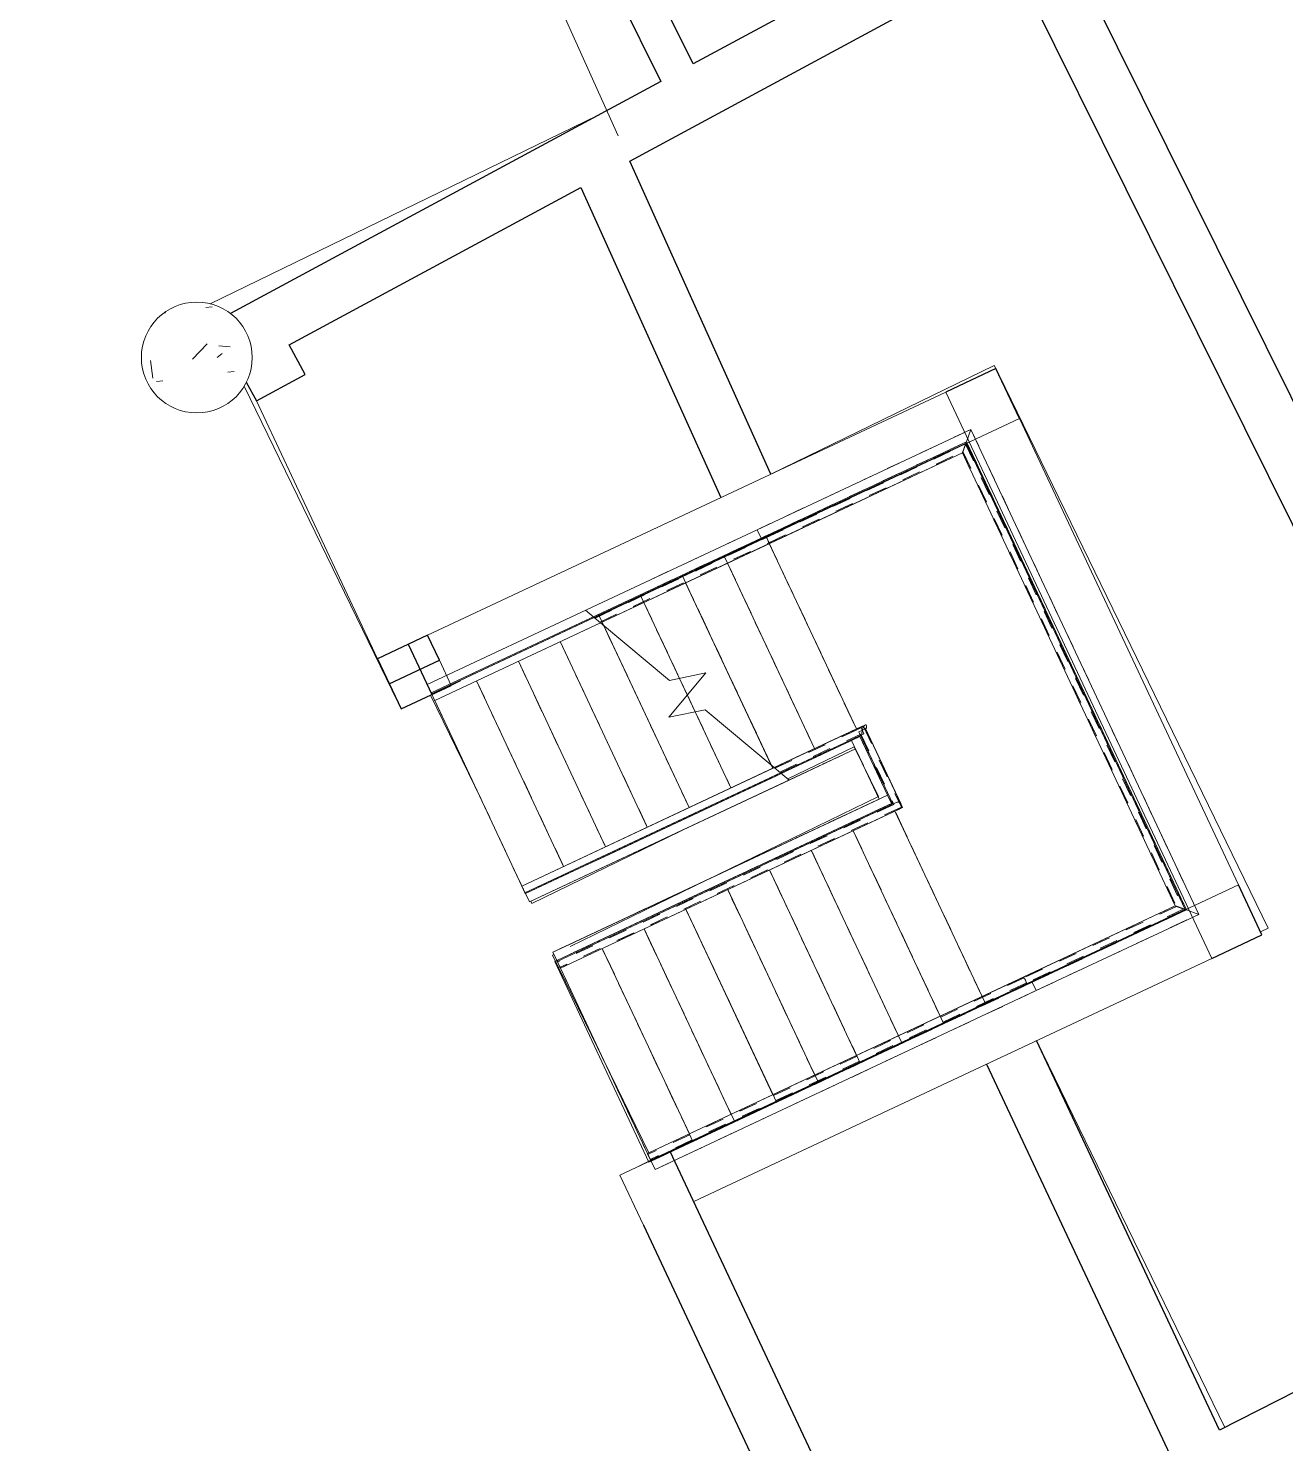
# Model space of a CAD drawing. Header units: metres. Extents: x -217 to -108, y -304 to -188.
# Drawn here: x -155.93 to -149.13, y -237.46 to -229.8 of the extents above; entities that cross this region are included whole.
import ezdxf

# ---------------------------------------------------------------- set-up
doc = ezdxf.new("R2010")
doc.units = ezdxf.units.M
doc.linetypes.add('Basculante', pattern=[0.003969, 0.002381, -0.001587])
for name, color, linetype, lineweight in [('A-ANNO-DIMS', 211, 'Continuous', 9), ('A-ANNO-DIMS-100', 211, 'Continuous', 9), ('A-FLOR', 192, 'Continuous', 9), ('A-FLOR-HRAL', 11, 'Continuous', 9), ('A-FLOR-HRAL-MBND', 5, 'Basculante', 9), ('A-WALL', 113, 'Continuous', 9), ('S-COLS', 52, 'Continuous', 9), ('S-STRS', 31, 'Continuous', 9), ('S-STRS-MBND', 31, 'Basculante', 9)]:
    doc.layers.add(name, color=color, linetype=linetype, lineweight=lineweight)
doc.styles.add('Arial_1', font='arial.ttf', dxfattribs={"height": 0.245883})
doc.dimstyles.new('Diagonal_-_2_5_mm_Arial', dxfattribs={"dimscale": 0.3048, "dimtxt": 0.25, "dimasz": 0.984252, "dimexe": 0.787402, "dimexo": 0.492126, "dimgap": 0.574147, "dimtad": 1, "dimrnd": 0.01, "dimzin": 0, "dimdsep": 46, "dimtxsty": 'Arial_1', "dimblk1": 'OBLIQUE', "dimblk2": 'OBLIQUE', "dimsah": 1, "dimcen": 0.09, "dimdle": 0.787402, "dimazin": 0, "dimtfac": 1, "dimtdec": 4, "dimtix": 1, "dimtmove": 0, "dimatfit": 3, "dimfxl": 1, "dimtvp": 1, "dimtfill": 1, "dimtolj": 1, "dimtzin": 0, "dimarcsym": 2})

# ---------------------------------------------------------------- blocks, each defined once
blk = doc.blocks.new('Escalera ensamblada - ___-652437-Nivel 3')
at = {"layer": 'S-STRS'}
for p, q in [((-151.4252, -233.633), (-151.4705, -233.6543)), ((-151.4705, -233.6543), (-151.3217, -233.9711)), ((-151.2765, -233.9499), (-151.4252, -233.633))]:
    blk.add_line(p, q, dxfattribs=at)
blk = doc.blocks.new('Escalera ensamblada - ___-652436-Nivel 3')
at = {"layer": 'S-STRS'}
for p, q in [((-150.825, -231.9703), (-151.9821, -232.5136)), ((-150.849, -232.0368), (-150.825, -231.9703)), ((-151.9608, -232.5588), (-150.849, -232.0368)), ((-151.9821, -232.5136), (-151.9608, -232.5588))]:
    blk.add_line(p, q, dxfattribs=at)
blk = doc.blocks.new('Escalera ensamblada - ___-652435-Nivel 3')
at = {"layer": 'S-STRS'}
for p, q in [((-150.825, -231.9703), (-150.849, -232.0368)), ((-149.5925, -234.5953), (-150.825, -231.9703)), ((-150.849, -232.0368), (-149.659, -234.5713)), ((-149.659, -234.5713), (-149.5925, -234.5953))]:
    blk.add_line(p, q, dxfattribs=at)
blk = doc.blocks.new('Escalera ensamblada - ___-652434-Nivel 3')
at = {"layer": 'S-STRS'}
for p, q in [((-149.659, -234.5713), (-150.4933, -234.9631)), ((-149.5925, -234.5953), (-149.659, -234.5713)), ((-150.4721, -235.0083), (-149.5925, -234.5953)), ((-150.4933, -234.9631), (-150.4721, -235.0083))]:
    blk.add_line(p, q, dxfattribs=at)
blk = doc.blocks.new('Escalera ensamblada - ___-652433-Nivel 3')
at = {"layer": 'S-STRS'}
for p, q in [((-151.2765, -233.9499), (-153.0868, -234.7999)), ((-151.2552, -233.9951), (-151.2765, -233.9499)), ((-153.0656, -234.8451), (-151.2552, -233.9951)), ((-153.0656, -234.8451), (-153.0868, -234.7999))]:
    blk.add_line(p, q, dxfattribs=at)
blk = doc.blocks.new('Escalera ensamblada - ___-652432-Nivel 3')
at = {"layer": 'S-STRS'}
for p, q in [((-150.4933, -234.9631), (-152.5556, -235.9314)), ((-150.4721, -235.0083), (-150.4933, -234.9631)), ((-152.5343, -235.9766), (-150.4721, -235.0083)), ((-152.5343, -235.9766), (-152.5556, -235.9314))]:
    blk.add_line(p, q, dxfattribs=at)
blk = doc.blocks.new('Escalera ensamblada - Descansillo_interno_-652431-Nivel 3')
at = {"layer": 'S-STRS'}
for p, q in [((-151.9352, -232.5468), (-151.933, -232.5517)), ((-151.916, -232.5879), (-151.4445, -233.592)), ((-151.4275, -233.6281), (-151.4252, -233.633))]:
    blk.add_line(p, q, dxfattribs=at)
blk = doc.blocks.new('Escalera ensamblada - ___-652430-Nivel 3')
blk.add_blockref('Escalera ensamblada - Descansillo_interno_-652431-Nivel 3', (0, 0))
blk = doc.blocks.new('Escalera ensamblada - Tramo_interno_-652429-Nivel 3')
at = {"layer": 'S-STRS'}
for p, q in [((-151.2529, -234), (-151.2552, -233.9951)), ((-150.7645, -235.0402), (-151.2359, -234.0362)), ((-151.4792, -234.1063), (-151.4815, -234.1014)), ((-150.9908, -235.1465), (-151.4622, -234.1425)), ((-151.7055, -234.2125), (-151.7078, -234.2076)), ((-151.2171, -235.2527), (-151.6885, -234.2487)), ((-151.9318, -234.3188), (-151.9341, -234.3139)), ((-151.4434, -235.359), (-151.9148, -234.355)), ((-152.1581, -234.425), (-152.1604, -234.4201)), ((-151.6697, -235.4653), (-152.1411, -234.4612)), ((-152.3843, -234.5315), (-152.3867, -234.5264)), ((-151.8959, -235.5717), (-152.3675, -234.5673)), ((-152.6106, -234.6377), (-152.613, -234.6326)), ((-152.1222, -235.6779), (-152.5938, -234.6736)), ((-152.837, -234.7439), (-152.8393, -234.7389)), ((-152.3485, -235.7841), (-152.82, -234.7799)), ((-153.0769, -234.8505), (-153.0656, -234.8451)), ((-152.5669, -235.9367), (-153.0769, -234.8505)), ((-153.0656, -234.8451), (-153.0633, -234.85)), ((-153.0463, -234.8862), (-152.5749, -235.8903)), ((-150.7452, -235.0813), (-150.7475, -235.0764)), ((-150.9715, -235.1876), (-150.9738, -235.1827)), ((-151.1978, -235.2938), (-151.2001, -235.289)), ((-151.4241, -235.4001), (-151.4264, -235.3952)), ((-151.6504, -235.5063), (-151.6527, -235.5015)), ((-151.8767, -235.6126), (-151.8791, -235.6075)), ((-152.103, -235.7189), (-152.1053, -235.7138)), ((-152.3293, -235.8251), (-152.3316, -235.8202)), ((-152.5556, -235.9314), (-152.5669, -235.9367)), ((-152.5579, -235.9265), (-152.5556, -235.9314))]:
    blk.add_line(p, q, dxfattribs=at)
blk = doc.blocks.new('Escalera ensamblada - ___-652428-Nivel 3')
blk.add_blockref('Escalera ensamblada - Tramo_interno_-652429-Nivel 3', (0, 0))
blk = doc.blocks.new('Escalera ensamblada - ___-652335-Nivel 3')
at = {"layer": 'S-STRS'}
for p, q in [((-151.4705, -233.6543), (-153.2356, -234.4831)), ((-153.2143, -234.5283), (-151.4492, -233.6995)), ((-153.2143, -234.5283), (-153.2356, -234.4831))]:
    blk.add_line(p, q, dxfattribs=at)
blk = doc.blocks.new('Escalera ensamblada - ___-652334-Nivel 3')
at = {"layer": 'S-STRS'}
for p, q in [((-151.9821, -232.5136), (-153.7669, -233.3516)), ((-151.9608, -232.5588), (-151.9821, -232.5136)), ((-153.7456, -233.3969), (-151.9608, -232.5588)), ((-153.7456, -233.3969), (-153.7669, -233.3516))]:
    blk.add_line(p, q, dxfattribs=at)
blk = doc.blocks.new('Escalera ensamblada - Tramo_interno_-652333-Nivel 3')
at = {"layer": 'S-STRS'}
for p, q in [((-152.1615, -232.6531), (-152.1592, -232.658)), ((-152.1423, -232.6941), (-151.6708, -233.6983)), ((-152.3878, -232.7593), (-152.3855, -232.7644)), ((-152.3686, -232.8003), (-151.897, -233.8046)), ((-152.6141, -232.8656), (-152.6117, -232.8707)), ((-152.8404, -232.9718), (-152.8381, -232.9767)), ((-152.595, -232.9064), (-152.1234, -233.9107)), ((-152.8211, -233.0129), (-152.3497, -234.017)), ((-153.0667, -233.0781), (-153.0644, -233.083)), ((-153.0474, -233.1192), (-152.576, -234.1232)), ((-153.293, -233.1843), (-153.2907, -233.1892)), ((-153.2737, -233.2254), (-152.8023, -234.2295)), ((-153.5193, -233.2906), (-153.517, -233.2955)), ((-153.5, -233.3317), (-153.0286, -234.3357)), ((-153.7456, -233.3969), (-153.7433, -233.4017)), ((-153.7263, -233.4379), (-153.2549, -234.442)), ((-151.6539, -233.7343), (-151.6515, -233.7393)), ((-151.8802, -233.8405), (-151.8778, -233.8455)), ((-152.1064, -233.9469), (-152.1041, -233.9518)), ((-152.3327, -234.0532), (-152.3304, -234.0581)), ((-152.559, -234.1594), (-152.5567, -234.1643)), ((-152.7853, -234.2657), (-152.783, -234.2706)), ((-153.0116, -234.3719), (-153.0093, -234.3768)), ((-153.2379, -234.4782), (-153.2356, -234.4831))]:
    blk.add_line(p, q, dxfattribs=at)
blk = doc.blocks.new('Escalera ensamblada - ___-652332-Nivel 3')
blk.add_blockref('Escalera ensamblada - Tramo_interno_-652333-Nivel 3', (0, 0))
blk = doc.blocks.new('Barandilla - Barandilla-652454-Nivel 3')
at = {"layer": 'A-FLOR-HRAL'}
blk.add_line((-151.2033, -234.0153), (-151.2015, -234.0145), dxfattribs=at)
at = {"layer": 'A-FLOR-HRAL', "flags": 128}
blk.add_lwpolyline([(-151.2023, -234.0127), (-151.2017, -234.014), (-151.2015, -234.0145)], dxfattribs=at)
blk = doc.blocks.new('Tipo de barandal superior - Barandal superior_interno_-652492-Nivel 3')
at = {"layer": 'A-FLOR-HRAL'}
for p, q in [((-151.3963, -233.5693), (-153.2549, -234.442)), ((-151.2033, -233.9988), (-151.3969, -233.5865)), ((-153.2379, -234.4782), (-151.4088, -233.6194)), ((-151.4202, -233.624), (-151.4201, -233.6228)), ((-151.4193, -233.633), (-151.248, -233.9977)), ((-151.2299, -233.9892), (-153.0633, -234.85)), ((-153.0463, -234.8862), (-151.2129, -234.0254))]:
    blk.add_line(p, q, dxfattribs=at)
at = {"layer": 'A-FLOR-HRAL', "flags": 128}
for points in [[(-151.3963, -233.5693), (-151.3992, -233.5714), (-151.4024, -233.5751), (-151.4055, -233.5801), (-151.4085, -233.5861), (-151.4111, -233.5926), (-151.413, -233.5992), (-151.4143, -233.6056), (-151.4148, -233.6111), (-151.4144, -233.6155), (-151.4132, -233.6185)], [(-151.3936, -233.5947), (-151.392, -233.5894), (-151.3908, -233.5831), (-151.3903, -233.5775), (-151.3907, -233.5731), (-151.3919, -233.5702), (-151.3938, -233.5689), (-151.3963, -233.5693)], [(-151.4193, -233.633), (-151.4202, -233.6295), (-151.4202, -233.6246)], [(-151.2033, -233.9988), (-151.2061, -233.9944), (-151.21, -233.9909), (-151.2146, -233.9885), (-151.2197, -233.9874), (-151.225, -233.9876), (-151.2299, -233.9892)], [(-151.2299, -233.9892), (-151.225, -233.9876), (-151.2197, -233.9874), (-151.2146, -233.9885), (-151.21, -233.9909), (-151.2061, -233.9944), (-151.2033, -233.9988), (-151.2017, -234.0038), (-151.2015, -234.009), (-151.2026, -234.0141), (-151.205, -234.0187), (-151.2085, -234.0226), (-151.2129, -234.0254)], [(-151.2129, -234.0254), (-151.2085, -234.0226), (-151.205, -234.0187), (-151.2026, -234.0141), (-151.2015, -234.009), (-151.2017, -234.0038), (-151.2033, -233.9988)], [(-153.2379, -234.4782), (-153.2382, -234.4776), (-153.239, -234.4758), (-153.2404, -234.4729), (-153.2421, -234.4691), (-153.2442, -234.4648), (-153.2464, -234.4601), (-153.2486, -234.4554), (-153.2506, -234.451), (-153.2524, -234.4473), (-153.2538, -234.4444), (-153.2546, -234.4426), (-153.2549, -234.442)], [(-153.0463, -234.8862), (-153.0466, -234.8856), (-153.0474, -234.8838), (-153.0488, -234.8809), (-153.0505, -234.8772), (-153.0526, -234.8728), (-153.0548, -234.8681), (-153.057, -234.8635), (-153.059, -234.8591), (-153.0608, -234.8553), (-153.0622, -234.8525), (-153.063, -234.8507), (-153.0633, -234.85)]]:
    blk.add_lwpolyline(points, dxfattribs=at)
blk = doc.blocks.new('Tipo de barandal superior - Barandal superior_interno_-652511-Nivel 3')
at = {"layer": 'A-FLOR-HRAL'}
for p, q in [((-150.8516, -232.044), (-151.9272, -232.549)), ((-149.6662, -234.5687), (-150.8516, -232.044)), ((-151.9102, -232.5852), (-150.8708, -232.0972)), ((-150.8708, -232.0972), (-149.7194, -234.5495)), ((-151.9272, -232.549), (-153.7433, -233.4017)), ((-153.7263, -233.4379), (-151.9102, -232.5852)), ((-149.7194, -234.5495), (-150.544, -234.9367)), ((-150.527, -234.9729), (-149.6662, -234.5687)), ((-150.544, -234.9367), (-152.5749, -235.8903)), ((-152.5579, -235.9265), (-150.527, -234.9729))]:
    blk.add_line(p, q, dxfattribs=at)
at = {"layer": 'A-FLOR-HRAL', "flags": 128}
for points in [[(-153.7263, -233.4379), (-153.7266, -233.4373), (-153.7275, -233.4355), (-153.7288, -233.4326), (-153.7306, -233.4289), (-153.7326, -233.4245), (-153.7348, -233.4198), (-153.737, -233.4152), (-153.7391, -233.4108), (-153.7408, -233.407), (-153.7422, -233.4042), (-153.743, -233.4024), (-153.7433, -233.4017)], [(-152.5579, -235.9265), (-152.5582, -235.9259), (-152.559, -235.9241), (-152.5604, -235.9212), (-152.5621, -235.9174), (-152.5642, -235.9131), (-152.5664, -235.9084), (-152.5686, -235.9037), (-152.5706, -235.8993), (-152.5724, -235.8956), (-152.5737, -235.8927), (-152.5746, -235.8909), (-152.5749, -235.8903)]]:
    blk.add_lwpolyline(points, dxfattribs=at)
at = {"layer": 'A-FLOR-HRAL'}
for points, knots in [([(-150.8708, -232.0972), (-150.8708, -232.0972), (-150.8707, -232.0967), (-150.8701, -232.0952), (-150.8696, -232.0937), (-150.869, -232.0921), (-150.8684, -232.0906), (-150.8679, -232.089), (-150.8671, -232.0868), (-150.8662, -232.0844), (-150.8655, -232.0824), (-150.8649, -232.0808), (-150.8643, -232.0791), (-150.8637, -232.0775), (-150.8631, -232.0758), (-150.8625, -232.0741), (-150.8618, -232.0723), (-150.8612, -232.0706), (-150.8606, -232.0688), (-150.86, -232.0671), (-150.8593, -232.0654), (-150.8587, -232.0637), (-150.8581, -232.062), (-150.8575, -232.0604), (-150.857, -232.0588), (-150.8564, -232.0573), (-150.8559, -232.0558), (-150.8552, -232.0539), (-150.8546, -232.0521), (-150.854, -232.0506), (-150.8535, -232.0491), (-150.8529, -232.0475), (-150.8523, -232.0459), (-150.8518, -232.0444), (-150.8516, -232.044), (-150.8516, -232.044)], [0, 0, 0, 0, 0.083333, 0.125, 0.166667, 0.208333, 0.229167, 0.25, 0.291667, 0.333333, 0.354167, 0.375, 0.395833, 0.416667, 0.4375, 0.458333, 0.479167, 0.5, 0.520833, 0.541667, 0.5625, 0.583333, 0.604167, 0.625, 0.645833, 0.666667, 0.6875, 0.708333, 0.75, 0.770833, 0.791667, 0.833333, 0.875, 0.916667, 1, 1, 1, 1]), ([(-151.9102, -232.5852), (-151.9107, -232.5854), (-151.9119, -232.5855), (-151.9141, -232.5843), (-151.9167, -232.582), (-151.9194, -232.5786), (-151.9221, -232.5745), (-151.9253, -232.5683), (-151.9278, -232.5617), (-151.9289, -232.5561), (-151.929, -232.5526), (-151.9285, -232.5501), (-151.9277, -232.5492), (-151.9272, -232.549)], [0, 0, 0, 0, 0.083333, 0.166667, 0.25, 0.333333, 0.416667, 0.5, 0.666667, 0.75, 0.833333, 0.916667, 1, 1, 1, 1]), ([(-149.7194, -234.5495), (-149.7194, -234.5495), (-149.7189, -234.5497), (-149.7174, -234.5502), (-149.7159, -234.5508), (-149.7143, -234.5514), (-149.7128, -234.5519), (-149.7112, -234.5525), (-149.709, -234.5533), (-149.7066, -234.5541), (-149.7045, -234.5549), (-149.703, -234.5554), (-149.7013, -234.556), (-149.6997, -234.5566), (-149.698, -234.5572), (-149.6962, -234.5579), (-149.6945, -234.5585), (-149.6928, -234.5591), (-149.691, -234.5597), (-149.6893, -234.5604), (-149.6876, -234.561), (-149.6859, -234.5616), (-149.6842, -234.5622), (-149.6826, -234.5628), (-149.681, -234.5634), (-149.6795, -234.5639), (-149.678, -234.5644), (-149.6761, -234.5651), (-149.6743, -234.5658), (-149.6727, -234.5663), (-149.6713, -234.5669), (-149.6697, -234.5675), (-149.6681, -234.568), (-149.6666, -234.5686), (-149.6662, -234.5687), (-149.6662, -234.5687)], [0, 0, 0, 0, 0.083333, 0.125, 0.166667, 0.208333, 0.229167, 0.25, 0.291667, 0.333333, 0.354167, 0.375, 0.395833, 0.416667, 0.4375, 0.458333, 0.479167, 0.5, 0.520833, 0.541667, 0.5625, 0.583333, 0.604167, 0.625, 0.645833, 0.666667, 0.6875, 0.708333, 0.75, 0.770833, 0.791667, 0.833333, 0.875, 0.916667, 1, 1, 1, 1]), ([(-150.544, -234.9367), (-150.5435, -234.9365), (-150.5423, -234.9364), (-150.54, -234.9376), (-150.5374, -234.9399), (-150.5347, -234.9433), (-150.5321, -234.9474), (-150.5288, -234.9536), (-150.5264, -234.9602), (-150.5253, -234.9658), (-150.5251, -234.9693), (-150.5257, -234.9718), (-150.5265, -234.9727), (-150.527, -234.9729)], [0, 0, 0, 0, 0.083333, 0.166667, 0.25, 0.333333, 0.416667, 0.5, 0.666667, 0.75, 0.833333, 0.916667, 1, 1, 1, 1])]:
    blk.add_open_spline(points, degree=3, knots=knots, dxfattribs=at)
blk = doc.blocks.new('M_Hormigón-Redondo-Pilar - 600 mm-V60-Nivel 3')
at = {"layer": 'S-COLS'}
h = blk.add_hatch(dxfattribs=at)
h.set_pattern_fill('FP_20', color=256, style=0, pattern_type=2)
h.set_pattern_definition([(50, (155.014, 231.581), (0.7288314, -0.0632911), [0.076, -0.838]), (355, (155.014, 231.581), (-0.1409327, 0.764191), [0.061, -0.671]), (100.451, (155.074, 231.576), (0.5877327, 0.700228), [0.065, -0.712]), (46.184, (155.014, 231.784), (1.0841735, -0.1685523), [0.114, -1.257]), (96.636, (155.104, 231.77), (0.9500268, 0.989415), [0.097, -1.069]), (351.184, (155.014, 231.784), (0.9499683, 0.9901036), [0.091, -1.006]), (21, (155.115, 231.734), (0.6067662, -0.4087001), [0.076, -0.838]), (326, (155.115, 231.734), (0.2472247, 0.736702), [0.061, -0.671]), (71.451, (155.166, 231.699), (0.8535199, 0.3274948), [0.065, -0.712]), (37.5, (155.014, 231.581), (0.0124776, 0.3385577), [0.034, -0.629, 0.034, -0.647, -0.673]), (37.5, (155.014, 231.581), (0.0124776, 0.3385577), [-1.343, 0.034, -0.64]), (7.5, (155.014, 231.581), (0.26703754, 0.40027984), [0.034, -0.355, 0.034, -0.614, -0.257]), (7.5, (155.014, 231.581), (0.26703754, 0.40027984), [-1.035, 0.034, -0.223]), (327.5, (154.787, 231.581), (0.54253947, -0.02312834), [0.034, -0.22, 0.034, -0.759, -1.052]), (327.5, (154.787, 231.581), (0.54253947, -0.02312834), [-1.046, 0.034, -1.018]), (317.5, (154.685, 231.581), (0.5922234, 0.1015895), [0.034, -0.297, 0.034, -0.493, -0.747]), (317.5, (154.685, 231.581), (0.5922234, 0.1015895), [-0.856, 0.034, -0.713])])
h.paths.add_polyline_path([(0, -0.3), (0.0585, -0.2942), (0.1148, -0.2772), (0.1667, -0.2494), (0.2121, -0.2121), (0.2494, -0.1667), (0.2772, -0.1148), (0.2942, -0.0585), (0.3, 0), (0.2942, 0.0585), (0.2772, 0.1148), (0.2488, 0.1675), (0.2121, 0.2121), (0.1667, 0.2494), (0.1148, 0.2772), (0.0585, 0.2942), (0, 0.3), (-0.0585, 0.2942), (-0.1152, 0.277), (-0.1667, 0.2494), (-0.2121, 0.2121), (-0.2494, 0.1667), (-0.2772, 0.1148), (-0.2942, 0.0585), (-0.3, 0), (-0.2942, -0.0585), (-0.2772, -0.1148), (-0.2494, -0.1667), (-0.2121, -0.2121), (-0.1667, -0.2494), (-0.1148, -0.2772), (-0.0585, -0.2942)], flags=0)
for start, end in [(360, 180), (180, 360)]:
    blk.add_arc((0, 0), 0.3, start, end, dxfattribs=at)
blk = doc.blocks.new('Tipo de barandal superior - Barandal superior_interno_-658605-Nivel 3')
at = {"layer": 'A-FLOR-HRAL'}
for p, q in [((-151.8893, -233.8008), (-151.4215, -233.5811)), ((-151.4215, -233.5811), (-151.4045, -233.6174)), ((-151.8554, -233.8291), (-151.4045, -233.6174)), ((-151.4226, -233.6259), (-151.248, -233.9977)), ((-151.3949, -233.5907), (-151.413, -233.5992)), ((-151.3949, -233.5907), (-151.1948, -234.0169)), ((-151.248, -233.9977), (-153.0633, -234.85)), ((-151.1948, -234.0169), (-153.0463, -234.8862)), ((-153.0463, -234.8862), (-153.0633, -234.85))]:
    blk.add_line(p, q, dxfattribs=at)
blk = doc.blocks.new('Tipo de barandal superior - Barandal superior_interno_-658619-Nivel 3')
at = {"layer": 'A-FLOR-HRAL'}
for p, q in [((-150.8501, -232.0471), (-149.6662, -234.5687)), ((-151.916, -232.5879), (-150.8708, -232.0972)), ((-150.8708, -232.0972), (-149.7194, -234.5495)), ((-152.8289, -233.0166), (-151.916, -232.5879)), ((-149.7194, -234.5495), (-150.5382, -234.934)), ((-149.6662, -234.5687), (-150.5212, -234.9702)), ((-150.5382, -234.934), (-152.5749, -235.8903)), ((-150.5212, -234.9702), (-152.5579, -235.9265)), ((-152.5579, -235.9265), (-152.5749, -235.8903))]:
    blk.add_line(p, q, dxfattribs=at)
blk = doc.blocks.new('Barandilla - Barandilla-658691-Nivel 3')
at = {"layer": 'A-FLOR-HRAL-MBND'}
for p, q in [((-151.4424, -233.5965), (-151.4058, -233.5793)), ((-151.4424, -233.5965), (-151.4058, -233.5793)), ((-151.4424, -233.5965), (-151.4058, -233.5793)), ((-151.4424, -233.5965), (-151.4058, -233.5793)), ((-151.4058, -233.5793), (-151.2015, -234.0145)), ((-151.4058, -233.5793), (-151.2015, -234.0145)), ((-151.4058, -233.5793), (-151.2015, -234.0145)), ((-151.4058, -233.5793), (-151.2015, -234.0145)), ((-151.8851, -233.8043), (-151.4424, -233.5965)), ((-151.8851, -233.8043), (-151.4424, -233.5965)), ((-151.8851, -233.8043), (-151.4424, -233.5965)), ((-151.8851, -233.8043), (-151.4424, -233.5965)), ((-151.8597, -233.8255), (-151.4202, -233.6192)), ((-151.8597, -233.8255), (-151.4202, -233.6192)), ((-151.8597, -233.8255), (-151.4202, -233.6192)), ((-151.8597, -233.8255), (-151.4202, -233.6192)), ((-151.4202, -233.6192), (-151.2414, -234.0001)), ((-151.4202, -233.6192), (-151.2414, -234.0001)), ((-151.4202, -233.6192), (-151.2414, -234.0001)), ((-151.4202, -233.6192), (-151.2414, -234.0001)), ((-151.2414, -234.0001), (-153.0612, -234.8546)), ((-151.2414, -234.0001), (-153.0612, -234.8546)), ((-151.2414, -234.0001), (-153.0612, -234.8546)), ((-151.2414, -234.0001), (-153.0612, -234.8546)), ((-151.2015, -234.0145), (-153.0484, -234.8817)), ((-151.2015, -234.0145), (-153.0484, -234.8817)), ((-151.2015, -234.0145), (-153.0484, -234.8817)), ((-151.2015, -234.0145), (-153.0484, -234.8817)), ((-153.0484, -234.8817), (-153.0612, -234.8546)), ((-153.0484, -234.8817), (-153.0612, -234.8546)), ((-153.0484, -234.8817), (-153.0612, -234.8546)), ((-153.0484, -234.8817), (-153.0612, -234.8546))]:
    blk.add_line(p, q, dxfattribs=at)
blk = doc.blocks.new('Barandilla - Barandilla-658695-Nivel 3')
at = {"layer": 'A-FLOR-HRAL-MBND'}
for p, q in [((-151.9308, -232.5562), (-150.854, -232.0506)), ((-151.9308, -232.5562), (-150.854, -232.0506)), ((-151.9308, -232.5562), (-150.854, -232.0506)), ((-151.9308, -232.5562), (-150.854, -232.0506)), ((-150.854, -232.0506), (-149.6728, -234.5663)), ((-150.854, -232.0506), (-149.6728, -234.5663)), ((-150.854, -232.0506), (-149.6728, -234.5663)), ((-150.854, -232.0506), (-149.6728, -234.5663)), ((-151.9181, -232.5834), (-150.8684, -232.0905)), ((-151.9181, -232.5834), (-150.8684, -232.0905)), ((-151.9181, -232.5834), (-150.8684, -232.0905)), ((-151.9181, -232.5834), (-150.8684, -232.0905)), ((-150.8684, -232.0905), (-149.7127, -234.5519)), ((-150.8684, -232.0905), (-149.7127, -234.5519)), ((-150.8684, -232.0905), (-149.7127, -234.5519)), ((-150.8684, -232.0905), (-149.7127, -234.5519)), ((-152.8586, -232.9918), (-151.9308, -232.5562)), ((-152.8586, -232.9918), (-151.9308, -232.5562)), ((-152.8586, -232.9918), (-151.9308, -232.5562)), ((-152.8586, -232.9918), (-151.9308, -232.5562)), ((-152.8332, -233.0131), (-151.9181, -232.5834)), ((-152.8332, -233.0131), (-151.9181, -232.5834)), ((-152.8332, -233.0131), (-151.9181, -232.5834)), ((-152.8332, -233.0131), (-151.9181, -232.5834)), ((-149.7127, -234.5519), (-150.5361, -234.9385)), ((-149.7127, -234.5519), (-150.5361, -234.9385)), ((-149.7127, -234.5519), (-150.5361, -234.9385)), ((-149.7127, -234.5519), (-150.5361, -234.9385)), ((-149.6728, -234.5663), (-150.5233, -234.9657)), ((-149.6728, -234.5663), (-150.5233, -234.9657)), ((-149.6728, -234.5663), (-150.5233, -234.9657)), ((-149.6728, -234.5663), (-150.5233, -234.9657)), ((-150.5361, -234.9385), (-152.5727, -235.8948)), ((-150.5361, -234.9385), (-152.5727, -235.8948)), ((-150.5361, -234.9385), (-152.5727, -235.8948)), ((-150.5361, -234.9385), (-152.5727, -235.8948)), ((-150.5233, -234.9657), (-152.56, -235.922)), ((-150.5233, -234.9657), (-152.56, -235.922)), ((-150.5233, -234.9657), (-152.56, -235.922)), ((-150.5233, -234.9657), (-152.56, -235.922)), ((-152.56, -235.922), (-152.5727, -235.8948)), ((-152.56, -235.922), (-152.5727, -235.8948)), ((-152.56, -235.922), (-152.5727, -235.8948)), ((-152.56, -235.922), (-152.5727, -235.8948))]:
    blk.add_line(p, q, dxfattribs=at)
blk = doc.blocks.new('Tipo de barandal superior - Barandal superior_interno_-658707-Nivel 3')
at = {"layer": 'A-FLOR-HRAL', "linetype": 'Basculante'}
for p, q in [((-151.8893, -233.8008), (-151.4215, -233.5811)), ((-151.4215, -233.5811), (-151.4045, -233.6174)), ((-151.8554, -233.8291), (-151.4045, -233.6174)), ((-151.3949, -233.5907), (-151.4311, -233.6077)), ((-151.4311, -233.6077), (-151.248, -233.9977)), ((-151.3949, -233.5907), (-151.1948, -234.0169)), ((-151.248, -233.9977), (-153.0633, -234.85)), ((-151.1948, -234.0169), (-153.0463, -234.8862)), ((-153.0463, -234.8862), (-153.0633, -234.85))]:
    blk.add_line(p, q, dxfattribs=at)
at = {"layer": 'A-FLOR-HRAL'}
for p, q in [((-153.2549, -234.442), (-151.8893, -233.8008)), ((-151.8554, -233.8291), (-151.8893, -233.8008)), ((-153.2379, -234.4782), (-151.8554, -233.8291)), ((-153.2549, -234.442), (-153.2379, -234.4782))]:
    blk.add_line(p, q, dxfattribs=at)
blk = doc.blocks.new('Tipo de barandal superior - Barandal superior_interno_-658721-Nivel 3')
at = {"layer": 'A-FLOR-HRAL', "linetype": 'Basculante'}
for p, q in [((-151.933, -232.5517), (-150.8516, -232.044)), ((-150.8516, -232.044), (-149.6662, -234.5687)), ((-151.916, -232.5879), (-150.8708, -232.0972)), ((-150.8708, -232.0972), (-149.7194, -234.5495)), ((-152.8628, -232.9883), (-151.933, -232.5517)), ((-152.8289, -233.0166), (-151.916, -232.5879)), ((-149.7194, -234.5495), (-150.5382, -234.934)), ((-149.6662, -234.5687), (-150.5212, -234.9702)), ((-150.5382, -234.934), (-152.5749, -235.8903)), ((-150.5212, -234.9702), (-152.5579, -235.9265)), ((-152.5579, -235.9265), (-152.5749, -235.8903))]:
    blk.add_line(p, q, dxfattribs=at)
at = {"layer": 'A-FLOR-HRAL'}
for p, q in [((-153.7263, -233.4379), (-152.8289, -233.0166)), ((-153.5877, -233.3287), (-152.8628, -232.9883)), ((-152.8289, -233.0166), (-152.8628, -232.9883)), ((-153.7419, -233.4049), (-153.7263, -233.4379))]:
    blk.add_line(p, q, dxfattribs=at)
blk = doc.blocks.new('DIMBLOCK1-Nivel 3')
at = {"layer": 'A-ANNO-DIMS-100'}
for p, q in [((-154.7451, -225.5524), (-155.1953, -224.5545)), ((-152.7328, -230.3814), (-155.3338, -224.6169)), ((-154.8779, -224.6745), (-155.4538, -224.9344)), ((-155.0966, -224.7732), (-154.7451, -225.5524)), ((-155.2351, -224.8357), (-152.7328, -230.3814))]:
    blk.add_line(p, q, dxfattribs=at)
at = {"layer": 'A-ANNO-DIMS-100', "lineweight": 35}
for p, q in [((-155.0966, -224.7732), (-155.0216, -224.5748)), ((-155.2351, -224.8357), (-155.16, -224.6373)), ((-155.0966, -224.7732), (-155.1717, -224.9716)), ((-155.2351, -224.8357), (-155.3101, -225.0341))]:
    blk.add_line(p, q, dxfattribs=at)
at = {"layer": 'A-ANNO-DIMS-100', "color": 0, "insert": (-155.844, -224.5685), "char_height": 0.24588, "width": 1.250769, "attachment_point": 1, "rotation": 24.28513, "line_spacing_factor": 0.938532, "style": 'Arial_1', "bg_fill": 3, "box_fill_scale": 1.25, "bg_fill_color": 0, "bg_fill_transparency": 0}
blk.add_mtext('0.15 m', dxfattribs=at)
blk = doc.blocks.new('_Oblique')
at = {"color": 0, "linetype": 'ByBlock', "lineweight": -2}
blk.add_line((-0.5, -0.5), (0.5, 0.5), dxfattribs=at)

msp = doc.modelspace()

# ---------------------------------------------------------------- linework, layer by layer
at = {"layer": 'A-FLOR'}
for p, q in [((-154.9413, -231.291), (-152.85, -230.2735)), ((-151.9069, -232.2119), (-150.6986, -231.624)), ((-150.6986, -231.624), (-150.6904, -231.6407)), ((-153.9261, -233.4459), (-154.758, -231.7362)), ((-150.6726, -231.6774), (-149.2167, -234.6696)), ((-154.0361, -233.2116), (-154.6931, -231.8124)), ((-153.4755, -233.9721), (-153.7497, -233.4086)), ((-153.8448, -233.4532), (-153.9077, -233.4838)), ((-151.4568, -233.6883), (-151.8152, -233.8626)), ((-151.4492, -233.6995), (-151.8085, -233.8682)), ((-151.3256, -233.9579), (-151.4568, -233.6883)), ((-151.3217, -233.9711), (-151.4492, -233.6995)), ((-152.9976, -234.758), (-151.3217, -233.9711)), ((-152.9925, -234.7689), (-151.3256, -233.9579)), ((-152.3289, -234.1126), (-153.2008, -234.5368)), ((-153.2008, -234.5368), (-153.2066, -234.5247)), ((-149.2167, -234.6696), (-149.2582, -234.6898)), ((-153.0888, -234.8158), (-153.0811, -234.8121)), ((-152.5676, -235.8869), (-153.0888, -234.8158)), ((-153.0633, -234.85), (-153.0656, -234.8451)), ((-152.5749, -235.8903), (-153.0463, -234.8862)), ((-150.4693, -235.279), (-149.4507, -237.3725)), ((-152.6363, -235.9651), (-152.55, -235.9231)), ((-152.5572, -235.928), (-152.5579, -235.9265))]:
    msp.add_line(p, q, dxfattribs=at)
msp.add_arc((-148.6429, -232.2808), 14.3165, 315.88297, 92.68728, dxfattribs=at)
at = {"layer": 'A-WALL', "lineweight": 25}
for p, q in [((-153.4849, -228.1068), (-152.5035, -230.0867)), ((-152.3274, -229.9916), (-152.7766, -229.0854)), ((-150.8611, -229.2), (-152.3274, -229.9916)), ((-146.9575, -236.1022), (-150.3258, -229.3071)), ((-152.6711, -230.5181), (-150.6427, -229.423)), ((-150.5997, -229.4303), (-147.2472, -236.1934)), ((-152.5035, -230.0867), (-154.8321, -231.3438)), ((-151.9069, -232.2119), (-152.6711, -230.5181)), ((-154.5139, -231.5129), (-152.9358, -230.661)), ((-152.9358, -230.661), (-152.1785, -232.3394)), ((-154.4271, -231.6736), (-154.5139, -231.5129)), ((-154.6911, -231.8161), (-154.4271, -231.6736)), ((-150.6899, -231.6405), (-150.9615, -231.768)), ((-150.5624, -231.912), (-150.6899, -231.6405)), ((-154.7462, -231.7141), (-154.6911, -231.8161)), ((-153.7646, -233.0841), (-154.0361, -233.2116)), ((-153.7008, -233.2199), (-153.7646, -233.0841)), ((-153.8694, -233.1333), (-153.7419, -233.4049)), ((-154.0361, -233.2116), (-153.9086, -233.4832)), ((-153.9724, -233.3474), (-153.7008, -233.2199)), ((-153.9086, -233.4832), (-153.6371, -233.3557)), ((-149.2502, -234.7067), (-149.3777, -234.4351)), ((-149.5218, -234.8342), (-149.2502, -234.7067)), ((-149.4794, -237.3871), (-150.4693, -235.279)), ((-150.7408, -235.4065), (-149.7469, -237.5234)), ((-151.3069, -238.3183), (-152.4524, -235.8788)), ((-152.5964, -236.2778), (-151.4817, -238.652)), ((-147.3366, -236.2953), (-149.4794, -237.3871))]:
    msp.add_line(p, q, dxfattribs=at)
at = {"layer": 'A-WALL'}
for p, q in [((-150.9615, -231.768), (-153.7646, -233.0841)), ((-150.9615, -231.768), (-149.5218, -234.8342)), ((-152.8599, -232.9908), (-150.5624, -231.912)), ((-149.3777, -234.4351), (-150.5624, -231.912)), ((-153.7008, -233.2199), (-153.6371, -233.3557)), ((-153.6371, -233.3557), (-153.5859, -233.3316)), ((-149.3777, -234.4351), (-152.7239, -236.0063)), ((-152.3249, -236.1503), (-149.5218, -234.8342)), ((-152.7239, -236.0063), (-152.5964, -236.2778))]:
    msp.add_line(p, q, dxfattribs=at)
at = {"layer": 'S-STRS'}
for p, q in [((-149.6606, -234.5679), (-150.8453, -232.0448)), ((-151.916, -232.5879), (-151.4445, -233.5919)), ((-152.1422, -232.6942), (-151.6708, -233.6982)), ((-152.3685, -232.8004), (-151.905, -233.7877)), ((-152.5948, -232.9067), (-152.4018, -233.3178)), ((-152.8211, -233.0129), (-152.8133, -233.0296)), ((-152.8133, -233.0296), (-152.3497, -234.017)), ((-153.0474, -233.1192), (-152.576, -234.1232)), ((-153.2737, -233.2254), (-152.8023, -234.2295)), ((-153.5, -233.3317), (-153.0286, -234.3357)), ((-152.4018, -233.3178), (-152.3591, -233.4087)), ((-152.3591, -233.4087), (-152.3164, -233.4996)), ((-153.7263, -233.4379), (-153.2549, -234.442)), ((-152.3164, -233.4996), (-152.1234, -233.9107)), ((-151.6515, -233.7393), (-151.4705, -233.6543)), ((-151.4252, -233.633), (-151.4705, -233.6543)), ((-151.4275, -233.6281), (-151.4252, -233.633)), ((-151.4252, -233.633), (-151.2765, -233.9499)), ((-151.8509, -233.8329), (-151.6515, -233.7393)), ((-151.6538, -233.7344), (-151.6515, -233.7393)), ((-151.905, -233.7877), (-151.8971, -233.8044)), ((-153.2143, -234.5283), (-151.8085, -233.8682)), ((-152.1041, -233.9518), (-151.8778, -233.8455)), ((-151.8801, -233.8407), (-151.8778, -233.8455)), ((-151.8778, -233.8455), (-151.8509, -233.8329)), ((-151.2765, -233.9499), (-153.0868, -234.7999)), ((-152.3304, -234.0581), (-152.1041, -233.9518)), ((-152.1064, -233.9469), (-152.1041, -233.9518)), ((-151.2552, -233.9951), (-151.2765, -233.9499)), ((-151.2552, -233.9951), (-151.2765, -233.9499)), ((-153.0656, -234.8451), (-151.2552, -233.9951)), ((-151.2552, -233.9951), (-151.4815, -234.1014)), ((-151.2529, -234), (-151.2552, -233.9951)), ((-150.7645, -235.0402), (-151.2359, -234.0362)), ((-152.5567, -234.1643), (-152.3304, -234.0581)), ((-152.3327, -234.0532), (-152.3304, -234.0581)), ((-151.4815, -234.1014), (-151.7078, -234.2076)), ((-151.4792, -234.1063), (-151.4815, -234.1014)), ((-152.783, -234.2706), (-152.5567, -234.1643)), ((-152.559, -234.1594), (-152.5567, -234.1643)), ((-150.9908, -235.1465), (-151.4622, -234.1425)), ((-153.0093, -234.3768), (-152.783, -234.2706)), ((-152.7853, -234.2657), (-152.783, -234.2706)), ((-151.7078, -234.2076), (-151.9341, -234.3139)), ((-151.7055, -234.2125), (-151.7078, -234.2076)), ((-151.2171, -235.2527), (-151.6885, -234.2487)), ((-151.9341, -234.3139), (-152.1604, -234.4201)), ((-151.9318, -234.3188), (-151.9341, -234.3139)), ((-151.4434, -235.359), (-151.9148, -234.355)), ((-153.2356, -234.4831), (-153.0093, -234.3768)), ((-153.0116, -234.3719), (-153.0093, -234.3768)), ((-152.1604, -234.4201), (-152.3867, -234.5264)), ((-152.1581, -234.425), (-152.1604, -234.4201)), ((-153.2379, -234.4782), (-153.2356, -234.4831)), ((-153.2356, -234.4831), (-153.2143, -234.5283)), ((-151.6697, -235.4653), (-152.1411, -234.4612)), ((-152.3867, -234.5264), (-152.613, -234.6326)), ((-152.3844, -234.5313), (-152.3867, -234.5264)), ((-151.896, -235.5715), (-152.3674, -234.5675)), ((-152.613, -234.6326), (-152.8393, -234.7389)), ((-152.6107, -234.6375), (-152.613, -234.6326)), ((-152.1223, -235.6778), (-152.5937, -234.6737)), ((-152.9976, -234.758), (-153.0868, -234.7999)), ((-153.0656, -234.8451), (-153.0868, -234.7999)), ((-153.0868, -234.7999), (-153.0656, -234.8451)), ((-152.8393, -234.7389), (-153.0656, -234.8451)), ((-152.837, -234.7438), (-152.8393, -234.7389)), ((-152.3486, -235.784), (-152.82, -234.78)), ((-153.0633, -234.85), (-153.0656, -234.8451)), ((-152.5749, -235.8903), (-153.0463, -234.8862)), ((-150.4933, -234.9631), (-152.5556, -235.9314)), ((-150.4721, -235.0083), (-150.4933, -234.9631)), ((-152.5343, -235.9766), (-150.4721, -235.0083)), ((-150.7468, -235.0779), (-150.7475, -235.0764)), ((-150.9731, -235.1842), (-150.9738, -235.1827)), ((-151.1994, -235.2904), (-151.2001, -235.289)), ((-151.4257, -235.3967), (-151.4264, -235.3952)), ((-151.652, -235.5029), (-151.6527, -235.5015)), ((-151.8783, -235.6092), (-151.879, -235.6077)), ((-152.1046, -235.7155), (-152.1053, -235.714)), ((-152.3309, -235.8217), (-152.3316, -235.8202)), ((-152.5572, -235.928), (-152.5579, -235.9265)), ((-152.5343, -235.9766), (-152.5556, -235.9314))]:
    msp.add_line(p, q, dxfattribs=at)
at = {"layer": 'S-STRS', "linetype": 'Basculante'}
for p, q in [((-151.916, -232.5879), (-151.4445, -233.5919)), ((-152.1422, -232.6942), (-151.6708, -233.6982)), ((-152.3685, -232.8004), (-151.905, -233.7877)), ((-152.5948, -232.9067), (-152.4018, -233.3178)), ((-152.8211, -233.0129), (-152.8133, -233.0296)), ((-152.8133, -233.0296), (-152.3497, -234.017)), ((-153.0474, -233.1192), (-152.576, -234.1232)), ((-153.2737, -233.2254), (-152.8023, -234.2295)), ((-153.5, -233.3317), (-153.0286, -234.3357)), ((-152.4018, -233.3178), (-152.3591, -233.4087)), ((-152.3591, -233.4087), (-152.3164, -233.4996)), ((-153.7263, -233.4379), (-153.2549, -234.442)), ((-152.3164, -233.4996), (-152.1234, -233.9107)), ((-151.4275, -233.6281), (-151.4252, -233.633)), ((-151.6538, -233.7344), (-151.6515, -233.7393)), ((-151.905, -233.7877), (-151.8971, -233.8044)), ((-151.8801, -233.8407), (-151.8778, -233.8455)), ((-152.1064, -233.9469), (-152.1041, -233.9518)), ((-151.2529, -234), (-151.2552, -233.9951)), ((-150.7645, -235.0402), (-151.2359, -234.0362)), ((-152.3327, -234.0532), (-152.3304, -234.0581)), ((-151.4792, -234.1063), (-151.4815, -234.1014)), ((-152.559, -234.1594), (-152.5567, -234.1643)), ((-150.9908, -235.1465), (-151.4622, -234.1425)), ((-152.7853, -234.2657), (-152.783, -234.2706)), ((-151.7055, -234.2125), (-151.7078, -234.2076)), ((-151.2171, -235.2527), (-151.6885, -234.2487)), ((-151.9318, -234.3188), (-151.9341, -234.3139)), ((-151.4434, -235.359), (-151.9148, -234.355)), ((-153.0116, -234.3719), (-153.0093, -234.3768)), ((-152.1581, -234.425), (-152.1604, -234.4201)), ((-153.2379, -234.4782), (-153.2356, -234.4831)), ((-151.6697, -235.4653), (-152.1411, -234.4612)), ((-152.3844, -234.5313), (-152.3867, -234.5264)), ((-151.896, -235.5715), (-152.3674, -234.5675)), ((-152.6107, -234.6375), (-152.613, -234.6326)), ((-152.1223, -235.6778), (-152.5937, -234.6737)), ((-152.837, -234.7438), (-152.8393, -234.7389)), ((-152.3486, -235.784), (-152.82, -234.78)), ((-150.7468, -235.0779), (-150.7475, -235.0764)), ((-150.9731, -235.1842), (-150.9738, -235.1827)), ((-151.1994, -235.2904), (-151.2001, -235.289)), ((-151.4257, -235.3967), (-151.4264, -235.3952)), ((-151.652, -235.5029), (-151.6527, -235.5015)), ((-151.8783, -235.6092), (-151.879, -235.6077)), ((-152.1046, -235.7155), (-152.1053, -235.714)), ((-152.3309, -235.8217), (-152.3316, -235.8202))]:
    msp.add_line(p, q, dxfattribs=at)
at = {"layer": 'S-STRS-MBND'}
for p, q in [((-150.825, -231.9703), (-151.9821, -232.5136)), ((-149.5925, -234.5953), (-150.825, -231.9703)), ((-150.849, -232.0368), (-151.9608, -232.5588)), ((-149.659, -234.5713), (-150.849, -232.0368)), ((-152.5549, -232.7825), (-151.9821, -232.5136)), ((-152.5336, -232.8278), (-151.9608, -232.5588)), ((-151.9608, -232.5588), (-151.9352, -232.5468)), ((-151.9352, -232.5468), (-151.4252, -233.633)), ((-151.9352, -232.5468), (-151.4252, -233.633)), ((-152.1615, -232.6531), (-151.6515, -233.7393)), ((-152.1615, -232.6531), (-151.6515, -233.7393)), ((-152.3878, -232.7593), (-151.905, -233.7877)), ((-152.3878, -232.7593), (-151.905, -233.7877)), ((-152.6104, -232.8736), (-152.4018, -233.3178)), ((-152.6104, -232.8736), (-152.4018, -233.3178)), ((-152.8367, -232.9799), (-152.8133, -233.0296)), ((-152.8367, -232.9799), (-152.8133, -233.0296)), ((-152.3591, -233.4087), (-152.3164, -233.4996)), ((-152.3591, -233.4087), (-152.3164, -233.4996)), ((-151.8509, -233.8329), (-151.4705, -233.6543)), ((-151.4252, -233.633), (-151.4705, -233.6543)), ((-151.4705, -233.6543), (-151.4252, -233.633)), ((-151.4252, -233.633), (-151.2765, -233.9499)), ((-151.8085, -233.8682), (-151.4492, -233.6995)), ((-151.4492, -233.6995), (-151.3217, -233.9711)), ((-151.3217, -233.9711), (-153.0868, -234.7999)), ((-151.2552, -233.9951), (-151.2765, -233.9499)), ((-151.2552, -233.9951), (-153.0656, -234.8451)), ((-150.7452, -235.0813), (-151.2552, -233.9951)), ((-150.7452, -235.0813), (-151.2552, -233.9951)), ((-150.9715, -235.1876), (-151.4815, -234.1014)), ((-150.9715, -235.1876), (-151.4815, -234.1014)), ((-151.1978, -235.2938), (-151.7078, -234.2076)), ((-151.1978, -235.2938), (-151.7078, -234.2076)), ((-151.4241, -235.4001), (-151.9341, -234.3139)), ((-151.4241, -235.4001), (-151.9341, -234.3139)), ((-151.6504, -235.5063), (-152.1604, -234.4201)), ((-151.6504, -235.5063), (-152.1604, -234.4201)), ((-151.8767, -235.6126), (-152.3867, -234.5264)), ((-151.8767, -235.6126), (-152.3867, -234.5264)), ((-150.4933, -234.9631), (-149.659, -234.5713)), ((-152.103, -235.7189), (-152.613, -234.6326)), ((-152.103, -235.7189), (-152.613, -234.6326)), ((-150.4721, -235.0083), (-149.5925, -234.5953)), ((-153.0868, -234.7999), (-153.0656, -234.8451)), ((-152.3293, -235.8251), (-152.8393, -234.7389)), ((-152.3293, -235.8251), (-152.8393, -234.7389)), ((-152.5556, -235.9314), (-153.0656, -234.8451)), ((-150.4933, -234.9631), (-152.5556, -235.9314)), ((-150.4721, -235.0083), (-152.5343, -235.9766)), ((-152.5556, -235.9314), (-152.5343, -235.9766))]:
    msp.add_line(p, q, dxfattribs=at)
at = {"layer": 'S-STRS-MBND', "linetype": 'Continuous'}
for p, q in [((-152.8628, -232.9883), (-152.9097, -232.9491)), ((-152.4551, -233.3286), (-152.8289, -233.0166)), ((-152.4592, -233.5286), (-152.259, -233.2887)), ((-152.259, -233.2887), (-152.4551, -233.3286)), ((-152.2632, -233.4888), (-152.4592, -233.5286)), ((-151.8893, -233.8008), (-152.2632, -233.4888)), ((-151.8085, -233.8682), (-151.8554, -233.8291))]:
    msp.add_line(p, q, dxfattribs=at)

# ---------------------------------------------------------------- block references
at = {"layer": 'A-FLOR-HRAL'}
for name in ['Tipo de barandal superior - Barandal superior_interno_-652511-Nivel 3', 'Tipo de barandal superior - Barandal superior_interno_-658721-Nivel 3', 'Barandilla - Barandilla-658695-Nivel 3', 'Tipo de barandal superior - Barandal superior_interno_-658619-Nivel 3', 'Tipo de barandal superior - Barandal superior_interno_-652492-Nivel 3', 'Tipo de barandal superior - Barandal superior_interno_-658707-Nivel 3', 'Tipo de barandal superior - Barandal superior_interno_-658605-Nivel 3', 'Barandilla - Barandilla-658691-Nivel 3', 'Barandilla - Barandilla-652454-Nivel 3']:
    msp.add_blockref(name, (0, 0), dxfattribs=at)
at = {"layer": 'S-COLS'}
msp.add_blockref('M_Hormigón-Redondo-Pilar - 600 mm-V60-Nivel 3', (-155.0136, -231.5811), dxfattribs=at)
at = {"layer": 'S-STRS'}
for name in ['Escalera ensamblada - ___-652436-Nivel 3', 'Escalera ensamblada - ___-652435-Nivel 3', 'Escalera ensamblada - ___-652334-Nivel 3', 'Escalera ensamblada - ___-652430-Nivel 3', 'Escalera ensamblada - ___-652332-Nivel 3', 'Escalera ensamblada - ___-652335-Nivel 3', 'Escalera ensamblada - ___-652437-Nivel 3', 'Escalera ensamblada - ___-652433-Nivel 3', 'Escalera ensamblada - ___-652428-Nivel 3', 'Escalera ensamblada - ___-652434-Nivel 3', 'Escalera ensamblada - ___-652432-Nivel 3']:
    msp.add_blockref(name, (0, 0), dxfattribs=at)

# ---------------------------------------------------------------- next in the draw order: dimensions: what is measured, and where the dimension line sits
at = {"layer": 'A-ANNO-DIMS'}
dim = msp.add_linear_dim(base=(-155.2351, -224.8357), p1=(-154.6834, -225.6891), p2=(-152.6711, -230.5181), angle=24.28513, dimstyle='Diagonal_-_2_5_mm_Arial', override={"dimpost": '<>', "dimfxl": 5.231468}, dxfattribs=at)
dim.commit()
dim.dimension.update_dxf_attribs({"geometry": 'DIMBLOCK1-Nivel 3', "text_midpoint": (-155.2894, -224.5305)})

doc.saveas('drawing.dxf')
